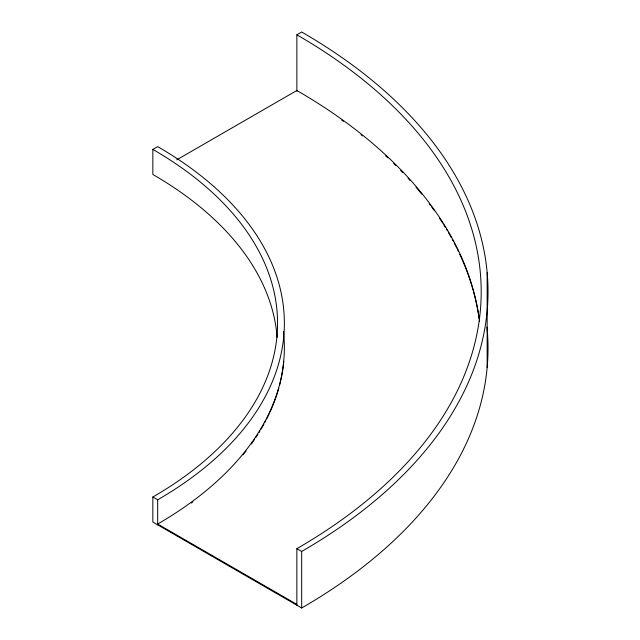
<?xml version="1.0" encoding="UTF-8"?>
<svg xmlns="http://www.w3.org/2000/svg" width="640" height="640" viewBox="0 0 640 640"><rect width="100%" height="100%" fill="white"/><g stroke="black" fill="none" stroke-linecap="round" stroke-linejoin="round"><path stroke-width="0.96" d="M296.856 605.216L296.856 548.672A629.384 363.376 0 0 0 296.856 34.784L301.68 32A636.208 367.312 0 0 1 301.68 551.456L301.68 608L152.848 522.072L152.848 497.008A425.728 245.792 0 0 0 152.848 149.4L157.672 146.616A432.552 249.736 0 0 1 157.672 499.792L157.672 524.856M176.696 159.864L296.856 90.496A629.384 363.376 0 0 1 479.608 321.608M296.856 548.672L301.68 551.456M152.848 497.008L157.672 499.792M296.856 604.376L157.672 524.024A432.552 249.736 0 0 0 283.48 331.472M487.152 272.504L487.152 367.496M296.856 34.784L296.856 91.328M152.848 149.4L152.848 174.472A425.728 245.792 0 0 1 277.128 337.384M283.776 361.344A432.552 249.736 0 0 1 279.552 385.424M278.784 388.256A432.552 249.736 0 0 1 270.04 412.008M269.224 413.776A432.552 249.736 0 0 1 266.664 418.976M265.768 420.704A432.552 249.736 0 0 1 264.856 422.432M263.912 424.152A432.552 249.736 0 0 1 260.968 429.296M259.944 431A432.552 249.736 0 0 1 258.896 432.696M257.832 434.392A432.552 249.736 0 0 1 255.64 437.768M254.584 439.336A432.552 249.736 0 0 1 251.304 444.032M246.072 451A432.552 249.736 0 0 1 243.008 454.832M192.936 501.824A432.552 249.736 0 0 1 191.296 503.032M341.768 120.184A629.384 363.376 0 0 1 343.416 121.368M361 134.688A629.384 363.376 0 0 1 362.544 135.92M385.68 155.824A629.384 363.376 0 0 1 387.896 157.888M393.688 163.432A629.384 363.376 0 0 1 395.824 165.536M400.696 170.456A629.384 363.376 0 0 1 402.744 172.584M408.08 178.28A629.384 363.376 0 0 1 410.032 180.432M415.96 187.16A629.384 363.376 0 0 1 421.8 194.176M429.2 203.64A629.384 363.376 0 0 1 430.384 205.232M431.56 206.824A629.384 363.376 0 0 1 434.432 210.824M439.392 218.048A629.384 363.376 0 0 1 442.704 223.136M443.776 224.832A629.384 363.376 0 0 1 445.36 227.392M446.392 229.104A629.384 363.376 0 0 1 447.416 230.824M448.424 232.536A629.384 363.376 0 0 1 451.36 237.712M452.304 239.44A629.384 363.376 0 0 1 453.24 241.168M454.16 242.904A629.384 363.376 0 0 1 456.824 248.12M457.68 249.864A629.384 363.376 0 0 1 458.52 251.608M459.752 254.224A629.384 363.376 0 0 1 473.192 290.488M473.448 291.424A629.384 363.376 0 0 1 479.088 318.552M486.96 327.08A636.208 367.312 0 0 1 301.68 608"/></g></svg>
